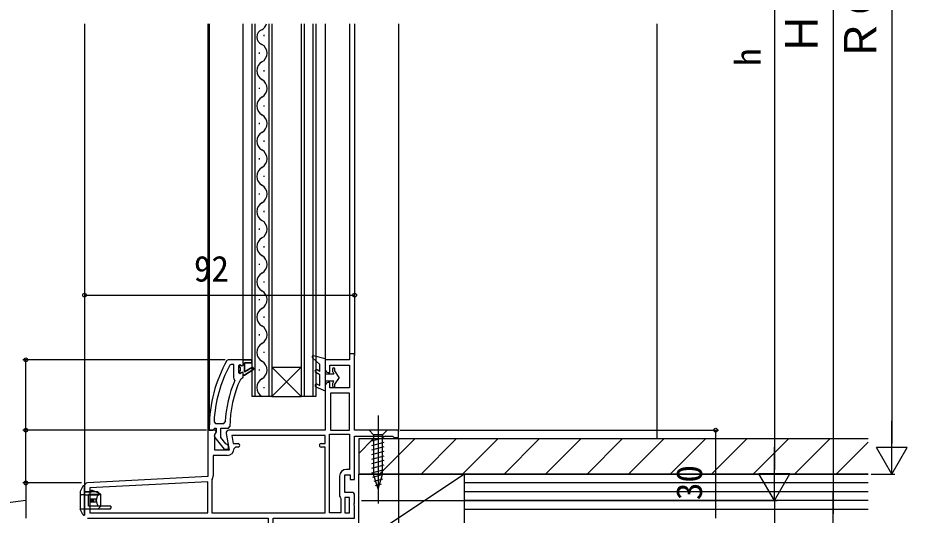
# Model space of a CAD drawing. Units: millimetres, scale not verified. Extents: x -525 to 525, y -783 to 779.
# Drawn here: x -347.7 to -44.8, y 49.2 to 218.8 of the extents above; entities that cross this region are included whole.
import ezdxf
from ezdxf.enums import TextEntityAlignment as Align

# ---------------------------------------------------------------- set-up
doc = ezdxf.new("R2010")
doc.units = ezdxf.units.MM
doc.header["$LTSCALE"] = 4
for name, color, linetype in [('0-2_YKK_11', 7, 'Continuous'), ('0-3_YKK_12', 2, 'Continuous'), ('0-4_YKK_13', 4, 'Continuous'), ('0-6_YKK_D', 6, 'Continuous'), ('0-8_YSS_K', 3, 'Continuous'), ('0-9_YSS_KE', 3, 'Continuous')]:
    doc.layers.add(name, color=color, linetype=linetype)
doc.styles.add('ＭＳ ゴシック', font='')
doc.styles.get('ＭＳ ゴシック').set_extended_font_data('MS Gothic')

msp = doc.modelspace()

# ---------------------------------------------------------------- linework, layer by layer
at = {"layer": '0-2_YKK_11'}
msp.add_line((-325, 59.251), (-325, 49.2), dxfattribs=at)
for points in [[(-234, 57), (-236.3, 57), (-236.3, 63), (-234.5, 63), (-234.5, 61.4), (-233, 61.4), (-233, 76.2), (-220.092, 76.2), (-219.796, 75.95), (-219.5, 75.7), (-218, 75.7), (-218, 78.2), (-233, 78.2), (-233, 104.2), (-234.8, 104.2), (-234.8, 102.2), (-243, 102.2), (-243, 98.9)], [(-271, 102.2), (-276.047, 102.2), (-276.482, 101.947)], [(-274.2, 96.088), (-274.2, 100.6), (-275.106, 100.6), (-275.545, 100.338)], [(-271.926, 95.509), (-271.486, 95.8), (-271, 96.3), (-271, 96.9), (-270.5, 96.9), (-267.368, 98.987), (-267.789, 99.665), (-270.5, 98.1), (-270.5, 101.2), (-268, 101.2), (-268, 102.2), (-271, 102.2), (-268, 102.2), (-268, 101.2), (-270.5, 101.2), (-270.5, 98.1), (-267.789, 99.665), (-267.368, 98.987), (-270.5, 96.9), (-271, 96.9), (-271, 97.7), (-271.3, 98), (-271.59, 97.775), (-272.075, 97.4), (-272.1, 97.4), (-272.1, 98.206), (-271.837, 98.504), (-271.837, 99.496), (-272.1, 99.794), (-272.1, 100.6), (-272.6, 100.1), (-272.6, 97.9), (-272.1, 97.4), (-272.1, 98.206), (-271.837, 98.504), (-271.837, 99.496), (-272.1, 99.794), (-272.1, 100.6), (-271.59, 100.225), (-271.3, 100)], [(-271.3, 100), (-271, 100.3), (-271, 102.2)], [(-242, 97.9), (-241.5, 97.9), (-241.5, 100.4), (-234.8, 100.4), (-234.8, 92.6), (-241.5, 92.6), (-241.5, 94.4), (-242, 94.4)], [(-273.855, 95.104), (-274.008, 95.694), (-274.2, 96.088)], [(-243, 93.4), (-243, 78.2), (-275.8, 78.2)], [(-282.5, 79.2), (-282.5, 78.2), (-281.4, 78.2), (-280.904, 78.637), (-280.606, 78.9), (-280.2, 78.9), (-280.2, 77.5), (-280.4, 77.1)], [(-280.863, 81.02), (-280.363, 80.5), (-277.561, 80.5), (-277.061, 80.978)], [(-280.587, 75.683), (-277.475, 71.7), (-276, 71.7), (-276, 72.801), (-276.475, 73.301), (-276.845, 73.492), (-278.6, 75.739), (-278.6, 78.9), (-275.999, 78.9), (-275.499, 79.397)], [(-276.785, 77.026), (-275.793, 71.4), (-280.6, 71.4), (-280.6, 76.756), (-280.058, 77.624), (-280.377, 78.2), (-283, 78.2), (-283, 62.401), (-324.052, 60.25)], [(-244.4, 73.6), (-243, 73.6), (-243, 76.4), (-274.847, 76.4), (-274.353, 73.6), (-272.689, 73.6)], [(-241.6, 50), (-241.6, 76.8), (-234.8, 76.8), (-234.8, 64.8), (-235.8, 64.8)], [(-281.6, 50), (-243, 50), (-243, 72.4), (-244.4, 72.4)], [(-272.689, 72.4), (-273.589, 72.4), (-274.089, 71.9)], [(-276.389, 69.6), (-281.2, 69.6), (-281.2, 62.601)], [(-281.526, 61.448), (-281.6, 61.186), (-281.6, 50)], [(-238.1, 62.5), (-238.1, 55.7), (-237.9, 55.3), (-237.7, 54.9), (-237.7, 50), (-241.6, 50)], [(-324, 48.2), (-262.5, 48.2), (-262.5, 20.2), (-260, 20.2), (-260, 21.5), (-260.35, 21.977), (-260.7, 22.454), (-260.7, 48.2), (-233, 48.2), (-233, 52.442), (-233.12, 52.625), (-233.12, 53.175), (-233, 53.358), (-233, 56)]]:
    msp.add_lwpolyline(points, dxfattribs=at)
for points in [[(-234.8, 78.2), (-234.8, 90.8), (-241.2, 90.8), (-241.2, 78.2)], [(-283, 60.599), (-323.2, 58.492), (-323.2, 50), (-283, 50)], [(-236.3, 55.2), (-236.3, 50), (-234.8, 50), (-234.8, 55.2)]]:
    msp.add_lwpolyline(points, close=True, dxfattribs=at)
for centre, radius, start, end in [((-236.5, 79.2), 46, 150.36285, 180.00001), ((-236.5, 79.2), 44.4, 151.57018, 177.65008), ((-242, 98.9), 1, 180.00001, 269.99999), ((-236.5, 79.2), 40.6, 156.93796, 177.4899), ((-236.5, 79.2), 39, 155.28016, 179.70988), ((-242, 93.4), 1, 90.00001, 179.99999), ((-279.8, 76.3), 1, 126.86989, 218.08672), ((-275.8, 77.2), 1, 90, 189.99998), ((-272.689, 73), 0.6, 269.99999, 90.00001), ((-244.4, 73), 0.6, 89.99999, 270.00001), ((-276.389, 71.9), 2.3, 270.00001, 359.99999), ((-235.8, 62.5), 2.3, 90.00001, 179.99999), ((-283.4, 62.601), 2.2, 328.41364, 0.00001), ((-324, 59.251), 1, 93.00003, 180), ((-234, 56), 1, 0.00001, 89.99999)]:
    msp.add_arc(centre, radius, start, end, dxfattribs=at)
at = {"layer": '0-3_YKK_12'}
for p, q in [((-325, 216.7), (-325, 59.251)), ((-283, 216.7), (-283, 77.7)), ((-282.5, 216.7), (-282.5, 78.2)), ((-271, 102.2), (-271, 216.7)), ((-268, 216.7), (-268, 89.7)), ((-267, 216.7), (-267, 89.7)), ((-262.2, 216.7), (-262.2, 89.7)), ((-261.2, 216.7), (-261.2, 89.7)), ((-251.2, 216.7), (-251.2, 89.7)), ((-250.2, 216.7), (-250.2, 89.7)), ((-247.2, 216.7), (-247.2, 89.7)), ((-246.2, 216.7), (-246.2, 89.7)), ((-243, 216.7), (-243, 101.7)), ((-234.8, 216.7), (-234.8, 103.7)), ((-233, 216.7), (-233, 103.7)), ((-218, 216.7), (-218, 77.7)), ((-263.84, 212.5), (-263.84, 212.9)), ((-265.36, 206.5), (-265.36, 206.9)), ((-263.84, 200.5), (-263.84, 200.9)), ((-265.36, 194.5), (-265.36, 194.9)), ((-263.84, 188.5), (-263.84, 188.9)), ((-265.36, 182.5), (-265.36, 182.9)), ((-263.84, 176.5), (-263.84, 176.9)), ((-265.36, 170.5), (-265.36, 170.9)), ((-263.84, 164.5), (-263.84, 164.9)), ((-265.36, 158.5), (-265.36, 158.9)), ((-263.84, 152.5), (-263.84, 152.9)), ((-265.36, 146.5), (-265.36, 146.9)), ((-263.84, 140.5), (-263.84, 140.9)), ((-265.36, 134.5), (-265.36, 134.9)), ((-263.84, 128.5), (-263.84, 128.9)), ((-265.36, 122.5), (-265.36, 122.9)), ((-263.84, 116.5), (-263.84, 116.9)), ((-265.36, 110.5), (-265.36, 110.9)), ((-263.84, 104.5), (-263.84, 104.9)), ((-265.36, 98.5), (-265.36, 98.9)), ((-261.2, 99.7), (-251.2, 99.7)), ((-261.2, 89.7), (-251.2, 99.7)), ((-251.2, 89.7), (-261.2, 99.7)), ((-263.84, 92.5), (-263.84, 92.9)), ((-261.2, 89.7), (-268, 89.7)), ((-261.2, 89.7), (-251.2, 89.7)), ((-246.2, 89.7), (-251.2, 89.7)), ((-283, 59.397), (-283, 60.074))]:
    msp.add_line(p, q, dxfattribs=at)
for centre, radius, start, end in [((-266.277, 217.7), 3.437, 299.20254, 343.08415), ((-263.704, 212.2), 2.656, 109.70891, 250.29109), ((-266.277, 206.7), 3.437, 299.20254, 60.79746), ((-262.923, 200.7), 3.437, 119.20254, 240.79746), ((-266.277, 194.7), 3.437, 299.20254, 60.79746), ((-262.923, 188.7), 3.437, 119.20254, 240.79746), ((-266.277, 182.7), 3.437, 299.20254, 60.79746), ((-262.923, 176.7), 3.437, 119.20254, 240.79746), ((-266.277, 170.7), 3.437, 299.20254, 60.79746), ((-262.923, 164.7), 3.437, 119.20254, 240.79746), ((-266.277, 158.7), 3.437, 299.20254, 60.79746), ((-262.923, 152.7), 3.437, 119.20254, 240.79746), ((-266.277, 146.7), 3.437, 299.20254, 60.79746), ((-262.923, 140.7), 3.437, 119.20254, 240.79746), ((-266.277, 134.7), 3.437, 299.20254, 60.79746), ((-262.923, 128.7), 3.437, 119.20254, 240.79746), ((-266.277, 122.7), 3.437, 299.20254, 60.79746), ((-262.923, 116.7), 3.437, 119.20254, 240.79746), ((-266.277, 110.7), 3.437, 299.20254, 60.79746), ((-262.923, 104.7), 3.437, 119.20254, 240.79746), ((-266.277, 98.7), 3.437, 299.20254, 60.79746), ((-262.923, 92.7), 3.437, 119.20254, 240.79746)]:
    msp.add_arc(centre, radius, start, end, dxfattribs=at)
at = {"layer": '0-4_YKK_13'}
for p, q in [((-247.004, 103.588), (-243, 102.6)), ((-247.367, 102.902), (-244.8, 100.6)), ((-244.8, 98.231), (-244.8, 100.6)), ((-243, 102.6), (-243, 91.6)), ((-244.8, 98.231), (-245.766, 98.742)), ((-243, 97.4), (-240.071, 97.4)), ((-240.5, 99), (-240.5, 98.25)), ((-240.446, 98.05), (-240.071, 97.4)), ((-239.7, 98.366), (-239.7, 99)), ((-238.3, 96.15), (-239.7, 98.366)), ((-240.071, 94.9), (-243, 94.9)), ((-240.5, 94.05), (-240.5, 93.3)), ((-240.446, 94.25), (-240.071, 94.9)), ((-238.3, 96.15), (-239.7, 93.934)), ((-239.7, 93.3), (-239.7, 93.934)), ((-246.193, 92.939), (-243, 91.6)), ((-245.807, 93.861), (-244.8, 93.439)), ((-225, 83.2), (-225, 53.2)), ((-221.9, 78.2), (-228.1, 78.2)), ((-228.1, 78.2), (-226.55, 76.65)), ((-226.55, 76.65), (-226.55, 63.116)), ((-223.45, 76.65), (-226.55, 76.65)), ((-221.9, 78.2), (-223.45, 76.65)), ((-223.45, 63.116), (-223.45, 76.65)), ((-227.1, 74.565), (-222.9, 75.69)), ((-227.1, 73.012), (-222.9, 74.137)), ((-227.1, 71.459), (-222.9, 72.584)), ((-227.1, 69.906), (-222.9, 71.031)), ((-227.1, 68.353), (-222.9, 69.479)), ((-227.1, 66.8), (-222.9, 67.926)), ((-227.1, 65.247), (-222.9, 66.373)), ((-227.1, 63.694), (-222.9, 64.82)), ((-226.841, 62.211), (-222.9, 63.267)), ((-225, 58.2), (-226.55, 63.116)), ((-226.39, 60.779), (-223.354, 61.592)), ((-225, 58.2), (-223.45, 63.116)), ((-325.583, 59.085), (-326.5, 57.251)), ((-325, 59.251), (-325.294, 59.251)), ((-325, 56.751), (-325, 59.251)), ((-325, 49.251), (-325, 58.751)), ((-322.6, 57.151), (-322.6, 57.751)), ((-225.938, 59.347), (-223.889, 59.896)), ((-326.5, 57.251), (-326.5, 51.251)), ((-325, 56.151), (-326.2, 56.151)), ((-325, 56.151), (-326.063, 56.151)), ((-320.5, 57.151), (-325, 57.151)), ((-325, 57.151), (-322.6, 57.151)), ((-323.7, 52.251), (-323.7, 56.251)), ((-319.5, 56.251), (-323.7, 56.251)), ((-323.1, 54.751), (-321.093, 54.751)), ((-323.1, 54.751), (-323.1, 53.751)), ((-322.966, 54.751), (-322.966, 53.751)), ((-322.5, 54.751), (-322.5, 53.751)), ((-322.313, 54.751), (-322.313, 53.751)), ((-322, 54.751), (-322, 53.751)), ((-319.5, 56.251), (-320.5, 57.151)), ((-319.5, 52.251), (-319.5, 56.251)), ((-316, 52.251), (-323.7, 52.251)), ((-323.1, 53.751), (-321.093, 53.751)), ((-319.5, 52.251), (-320.5, 51.251)), ((-316.3, 51.251), (-316, 51.551)), ((-316, 52.251), (-316, 51.551)), ((-325.583, 49.417), (-326.5, 51.251)), ((-325, 51.251), (-326.5, 51.251)), ((-325.315, 49.251), (-325, 49.251)), ((-316.3, 51.251), (-325, 51.251)), ((-325, 50.751), (-325, 49.251))]:
    msp.add_line(p, q, dxfattribs=at)
for points in [[(-244.8, 93.439), (-244.8, 97.1), (-246.234, 97.858)], [(-320, 56.651), (-321.182, 57.151), (-322.6, 57.751)], [(-325, 56.151), (-320, 56.151), (-320, 56.651)]]:
    msp.add_lwpolyline(points, dxfattribs=at)
for centre, radius, start, end in [((-247.1, 103.2), 0.4, 76.1348, 228.11337), ((-246, 98.3), 0.5, 62.13522, 242.13522), ((-240.1, 99), 0.4, 0, 179.99781), ((-240.1, 98.25), 0.4, 180, 209.9989), ((-240.1, 94.05), 0.4, 149.99841, 180), ((-246, 93.4), 0.5, 67.25283, 247.25283), ((-240.1, 93.3), 0.4, 179.99781, 0), ((-325.315, 58.951), 0.3, 90, 153.43495), ((-326.2, 56.451), 0.3, 180, 270), ((-325.315, 49.551), 0.3, 206.56505, 270)]:
    msp.add_arc(centre, radius, start, end, dxfattribs=at)
for centre, ratio, start_param, end_param in [((-318.711, 54.251), 0.789474, 0.8097836, 2.3318091), ((-318.346, 54.251), 0.961538, 1.3975167, 1.744076)]:
    msp.add_ellipse(centre, major_axis=(0, 2.9), ratio=ratio, start_param=start_param, end_param=end_param, dxfattribs=at)
at = {"layer": '0-6_YKK_D'}
for p, q in [((-50, 383.7), (-50, 73.702)), ((-70, 378.7), (-70, 49.7)), ((-90, 348.7), (-90, 64.7)), ((-325, 124.2), (-233, 124.2)), ((-277.047, 102.2), (-346, 102.2)), ((-345, 78.2), (-345, 102.2)), ((-50, 63.202), (-50, 81.388)), ((-283.5, 78.2), (-346, 78.2)), ((-283.5, 78.2), (-346, 78.2)), ((-345, 60.2), (-345, 78.2)), ((-217.5, 78.2), (-109, 78.2)), ((-110, 48.2), (-110, 78.2)), ((-218, 75.2), (-218, -0.8)), ((-90, 54.2), (-90, 72.387)), ((-50, 63.202), (-55.25, 72.295)), ((-44.75, 72.295), (-55.25, 72.295)), ((-50, 63.202), (-44.75, 72.295)), ((-90, 54.2), (-95.25, 63.293)), ((-84.75, 63.293), (-95.25, 63.293)), ((-90, 54.2), (-84.75, 63.293)), ((-57.002, 63.202), (-49, 63.202)), ((-326, 60.2), (-346, 60.2)), ((-326, 60.2), (-346, 60.2)), ((-345, 60.2), (-345, 48.2)), ((-70, 39.2), (-70, 57.387)), ((-230.672, 54.2), (-89, 54.2)), ((-230.672, 54.2), (-89, 54.2))]:
    msp.add_line(p, q, dxfattribs=at)
for points in [[(-345, 54.2), (-365, 51.634), (-365, 32.907)], [(-90, 54.2), (-90, 39.202), (-90, 17.924)]]:
    msp.add_lwpolyline(points, dxfattribs=at)
for centre in [(-325, 124.2), (-233, 124.2), (-345, 102.2), (-345, 78.2), (-345, 78.2), (-110, 78.2), (-345, 60.2), (-345, 60.2)]:
    msp.add_circle(centre, 0.637, dxfattribs=at)
at = {"layer": '0-8_YSS_K'}
for p, q in [((-130, 216.7), (-130, 75.202)), ((-231.599, 70.259), (-226.656, 75.202)), ((-224.514, 63.202), (-212.514, 75.202)), ((-210.372, 63.202), (-198.372, 75.202)), ((-196.23, 63.202), (-184.23, 75.202)), ((-182.088, 63.202), (-170.088, 75.202)), ((-167.945, 63.202), (-155.945, 75.202)), ((-153.803, 63.202), (-141.803, 75.202)), ((-139.661, 63.202), (-127.661, 75.202)), ((-125.519, 63.202), (-113.519, 75.202)), ((-111.377, 63.202), (-99.377, 75.202)), ((-97.235, 63.202), (-85.235, 75.202)), ((-83.093, 63.202), (-71.093, 75.202)), ((-68.95, 63.202), (-58.002, 74.15)), ((-195.574, 63.202), (-231.672, 39.202)), ((-58.002, 60.202), (-195.574, 60.202)), ((-58.002, 57.202), (-195.574, 57.202)), ((-58.002, 54.202), (-195.574, 54.202)), ((-58.002, 51.202), (-195.574, 51.202))]:
    msp.add_line(p, q, dxfattribs=at)
msp.add_lwpolyline([(-231.672, 39.202), (-195.574, 39.202), (-195.574, 63.202), (-231.672, 63.202)], close=True, dxfattribs=at)
at = {"layer": '0-9_YSS_KE'}
for p, q in [((-58.002, 75.202), (-231.599, 75.202)), ((-58.002, 63.202), (-195.574, 63.202)), ((-195.574, 39.202), (-195.574, 63.202))]:
    msp.add_line(p, q, dxfattribs=at)
msp.add_lwpolyline([(-231.599, 75.202), (-231.599, 63.202), (-58.002, 63.202)], dxfattribs=at)

# ---------------------------------------------------------------- texts
at = {"layer": '0-6_YKK_D', "style": 'ＭＳ ゴシック'}
for s, height, p in [('ＲＯＨ', 11, (-52, 203.388)), ('Ｈ', 11, (-72, 205.848)), ('h', 8.798, (-92, 202.336)), ('30', 8.798, (-112, 54.336))]:
    msp.add_text(s, height=height, rotation=90, dxfattribs=at).set_placement(p, align=Align.BOTTOM_LEFT)
msp.add_text('92', height=8.798, dxfattribs=at).set_placement((-287.761, 126.2), align=Align.BOTTOM_LEFT)

doc.saveas('drawing.dxf')
